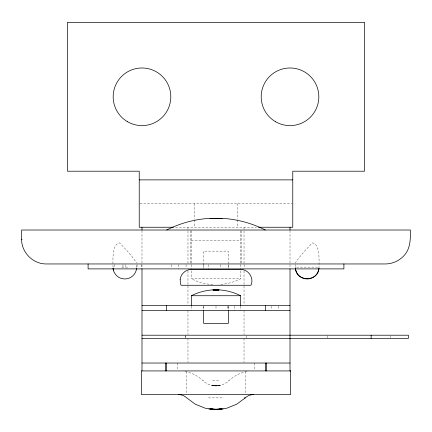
<?xml version="1.0" encoding="UTF-8"?>
<svg xmlns="http://www.w3.org/2000/svg" width="432" height="432" viewBox="0 0 432 432"><rect width="100%" height="100%" fill="white"/><g stroke="black" fill="none" stroke-linecap="round" stroke-linejoin="round"><path stroke-width="0.32" stroke-dasharray="2.16 1.62" d="M318.875 268.434L319.021 267.116C318.848 262.764 320.636 243.751 312.341 242.876C306.407 249.183 300.073 255.733 295.337 262.953M247.034 371.515A35.527 35.527 0 0 0 228.928 380.749C224.273 385.031 217.62 386.84 211.453 385.328M211.923 385.328L216 385.927L217.22 385.328M240.64 270.864L240.667 278.759C234.004 282.139 226.654 284.132 219.197 284.585M212.674 385.328L216 385.927L218.354 385.328M213.646 385.328L216 385.927L219.326 385.328M184.966 371.515A35.527 35.527 0 0 1 203.072 380.749A18.727 18.727 0 0 0 216 385.927L220.077 385.328M214.78 385.328L216 385.927L220.547 385.328M139.898 203.564L292.102 203.564M175.592 227.248L256.408 227.248M191.327 240.273L240.673 240.273M113.351 267.116L112.979 267.116C113.152 262.764 111.364 243.751 119.659 242.876C125.593 249.183 131.927 255.733 136.663 262.953M121.754 267.116L127.883 267.116M136.258 267.116L136.663 267.116L136.663 264.589M295.337 264.589L295.337 267.116L319.021 267.116M191.333 270.864L191.338 278.759L240.667 278.759M203.072 380.749L203.51 380.749M212.652 380.749L219.348 380.749M228.49 380.749L228.928 380.749M208.424 397.883L223.576 397.883M212.809 284.585C205.351 284.132 198.002 282.139 191.338 278.759M295.337 267.116L295.488 268.434M390.355 335.837L390.355 337.732M327.202 335.837L327.202 338.364M290.012 230.585L290.012 263.293M290.012 264.573L290.012 267.656M278.17 306.218L278.17 309.917M271.361 306.218L271.361 309.917M254.286 363.031L254.286 369.614M246.791 335.837L246.791 338.364M245.209 371.585L245.209 394.61M244.15 264.573L244.15 267.656M244.026 227.248L244.026 263.293M244.026 270.896L244.026 304.268M244.026 310.538L244.026 334.541M244.026 338.364L244.026 362.367M241.261 230.677L241.261 263.293M240.673 230.683L240.673 264.13M240.673 264.573L240.673 268.893M240.673 306.218L240.673 310.538M237.708 203.564L237.708 219.353M237.708 220.012L237.708 227.248M234.652 306.218L234.652 310.538M228.83 264.573L228.83 268.893M228.83 306.218L228.83 310.538M228.323 267.575L228.323 251.132L203.677 251.132L203.677 267.575M228.334 306.261L228.334 310.208M227.842 306.218L227.842 309.917M220.45 264.573L220.45 267.656M216 306.218L216 309.917M216 385.328L216 385.927M208.537 264.573L208.537 268.893M203.666 306.261L203.666 310.208M203.17 264.573L203.17 268.893M203.17 306.218L203.17 310.538M194.292 203.564L194.292 219.353M194.292 220.012L194.292 227.248M191.327 230.683L191.327 264.13M191.327 264.573L191.327 269.487M191.327 306.218L191.327 310.538M190.739 230.677L190.739 263.957M187.974 227.248L187.974 263.293M187.974 270.896L187.974 304.268M187.974 310.538L187.974 334.541M187.974 338.364L187.974 362.367M186.791 371.585L186.791 394.61M186.062 264.573L186.062 267.656M185.452 335.837L185.452 338.364M185.209 335.205L185.209 337.732M178.378 264.573L178.378 268.893M177.714 363.031L177.714 369.614M171.558 264.573L171.558 267.656M141.988 230.585L141.988 263.957M141.988 264.573L141.988 267.656M141.669 264.573L141.669 268.893M137.047 264.573L137.047 267.656M125.134 264.573L125.134 267.656M122.947 264.573L122.947 267.656M114.572 264.573L114.572 267.656"/><path stroke-width="0.65" d="M240.656 305.602L240.662 295.731C234.004 292.361 226.654 290.358 219.197 289.904M318.875 268.434C318.211 282.031 296.147 282.031 295.488 268.434M253.449 394.61A11.842 11.842 0 0 0 245.279 397.883L236.628 404.255L226.654 408.251L223.997 408.591M215.719 218.338L222.21 218.338M215.86 289.904L219.105 289.904M166.671 230.013C179.993 223.247 194.692 219.251 209.601 218.338M191.344 305.602L191.338 295.731C197.996 292.361 205.346 290.358 212.803 289.904M208.246 408.845L216 409.612L218.079 408.845M215.433 218.338L221.951 218.338M215.719 289.904L218.921 289.904M215.152 218.338L221.589 218.338M215.579 289.904L218.792 289.904M209.045 408.845L216 409.612L220.012 408.845M214.871 218.338L221.443 218.338M215.438 289.904L218.722 289.904M214.596 218.338L221.125 218.338M215.298 289.904L218.565 289.904M210.67 408.931L216 409.612L221.675 408.845M210.325 408.845L216 409.612L221.33 408.931M214.321 218.338L220.952 218.338M215.163 289.904L218.473 289.904M211.988 408.845L216 409.612L222.955 408.845M213.921 408.845L216 409.612L223.754 408.845M214.051 218.338L220.768 218.338M215.023 289.904L218.381 289.904M213.781 218.338L220.574 218.338M214.893 289.904L218.29 289.904M213.516 218.338L220.374 218.338M214.758 289.904L218.187 289.904M213.262 218.338L220.163 218.338M214.628 289.904L218.079 289.904M213.008 218.338L219.942 218.338M214.504 289.904L217.971 289.904M212.76 218.338L219.715 218.338M214.38 289.904L217.858 289.904M212.517 218.338L219.483 218.338M214.261 289.904L217.739 289.904M212.285 218.338L219.24 218.338M214.142 289.904L217.62 289.904M212.058 218.338L218.992 218.338M214.029 289.904L217.496 289.904M211.837 218.338L218.738 218.338M213.921 289.904L217.372 289.904M211.626 218.338L218.484 218.338M213.813 289.904L217.242 289.904M211.426 218.338L218.219 218.338M213.71 289.904L217.107 289.904M211.232 218.338L217.949 218.338M213.619 289.904L216.977 289.904M211.048 218.338L217.679 218.338M213.527 289.904L216.837 289.904M210.875 218.338L217.404 218.338M213.435 289.904L216.702 289.904M210.708 218.338L217.129 218.338M213.354 289.904L216.562 289.904M210.411 218.338L216.848 218.338M213.208 289.904L216.421 289.904M210.157 218.338L216.567 218.338M213.079 289.904L216.281 289.904M209.866 218.338L216.281 218.338M212.933 289.904L216.14 289.904M139.228 179.885L292.772 179.885M173.572 227.248L139.228 227.248L139.228 171.202L67.387 171.202L67.387 22.388L364.613 22.388L364.613 171.202L292.772 171.202L292.772 227.248L258.428 227.248M21.6 239.29C21.449 252.488 33.075 264.109 46.273 263.957L385.582 263.957C393.001 263.844 400.14 260.404 404.854 254.669C410.551 247.752 410.492 238.486 410.4 230.013L21.6 230.013L21.6 239.29L22.081 239.29M191.338 295.731L240.662 295.731M141.988 305.602L290.012 305.602M141.988 310.538L290.012 310.538M141.988 335.205L408.429 335.205L408.429 338.364L141.988 338.364M141.988 363.031L290.012 363.031M244.28 397.883L245.279 397.883M222.399 218.338C237.308 219.256 252.007 223.247 265.329 230.013M208.003 408.591L205.346 408.251L195.372 404.255L186.721 397.883A11.842 11.842 0 0 0 178.551 394.61M113.141 268.342L113.384 270.184M371.126 335.205L371.126 338.364M343.904 263.957L343.904 268.893L88.096 268.893L88.096 263.957M290.012 227.248L290.012 229.921M290.012 268.893L290.012 370.926M266.328 363.031L266.328 370.926M265.34 305.602L265.34 310.538M265.34 363.031L265.34 370.926M228.334 310.208L228.334 323.363L203.666 323.363L203.666 310.208M216 408.845L216 409.612M166.66 305.602L166.66 310.538M166.66 363.031L166.66 370.926M165.672 363.031L165.672 370.926M141.988 227.248L141.988 229.921M141.988 268.893L141.988 370.926M318.956 268.353A11.842 11.842 0 0 1 295.402 268.353M136.598 268.353A11.842 11.842 0 0 1 113.044 268.353M180.171 279.418L180.419 283.387L181.062 285.271L250.938 285.271C254.275 278.37 248.702 269.487 241.04 269.487L190.96 269.487C185.56 269.606 180.743 274.045 180.171 279.418M290.601 370.926L141.399 370.926L141.399 394.61L290.601 394.61L290.601 370.926M275.605 121.748A28.814 28.814 0 0 0 318.827 96.795A28.814 28.814 0 0 0 275.605 71.842A28.814 28.814 0 0 0 275.605 121.748M127.58 121.748A28.814 28.814 0 0 0 170.802 96.795A28.814 28.814 0 0 0 127.58 71.842A28.814 28.814 0 0 0 127.58 121.748"/></g></svg>
